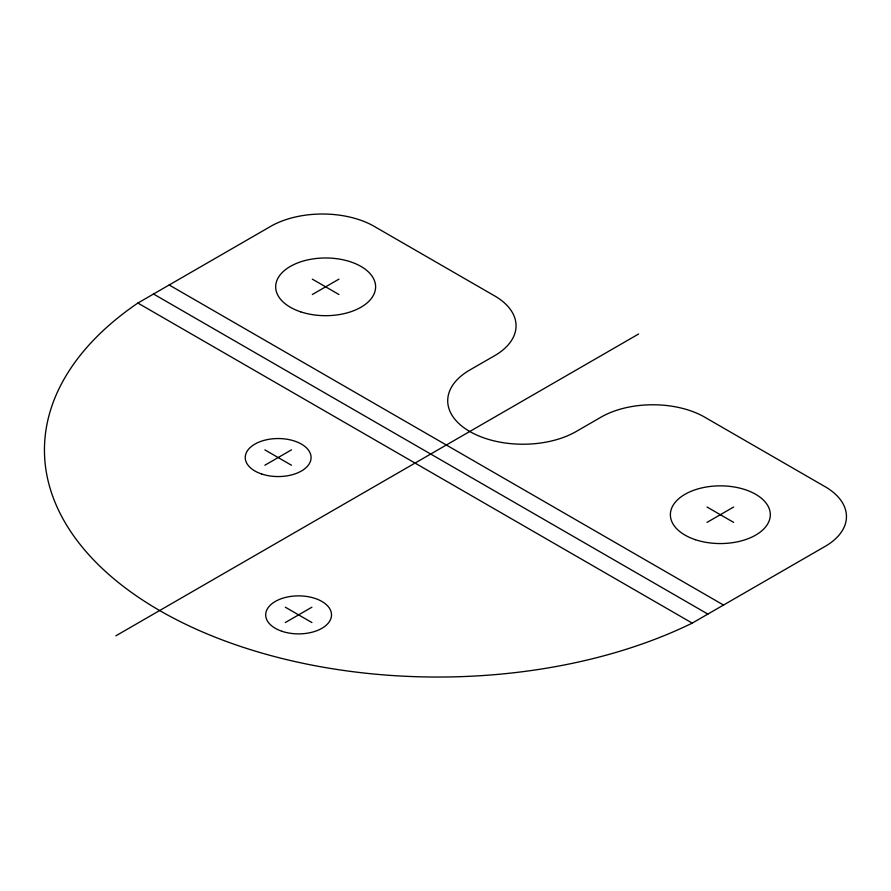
<?xml version="1.0" encoding="UTF-8"?>
<svg xmlns="http://www.w3.org/2000/svg" width="891" height="891" viewBox="0 0 891 891"><rect width="100%" height="100%" fill="white"/><g stroke="black" fill="none" stroke-linecap="round" stroke-linejoin="round"><path stroke-width="1.34" d="M137.871 303.051L269.216 227.216A73.374 42.356 0 0 1 375.668 227.216L493.18 295.066A73.374 42.356 0 0 1 493.18 356.523L469.757 370.032A75.267 43.459 0 0 0 469.757 431.489A75.267 43.459 0 0 0 576.21 431.489L599.621 417.968A73.374 42.356 0 0 1 706.073 417.968L823.585 485.818A73.374 42.356 0 0 1 823.585 547.274L692.229 623.11A393.31 227.071 0 0 1 159.645 610.535A393.31 227.071 0 0 1 137.871 303.051L692.229 623.11M312.329 294.509L338.948 279.15M264.861 465.236L291.468 449.866M115.841 635.829L638.635 333.991M285.298 622.553L311.906 607.194M707.031 522.382L733.638 507.024M312.329 279.15L338.948 294.509M707.031 507.024L733.638 522.382M169.167 284.986L723.525 605.045M153.519 294.019L707.877 614.077M264.861 449.866L291.468 465.236M285.298 607.194L311.906 622.553M300.646 311.817A49.974 28.857 0 0 0 375.612 286.824A49.974 28.857 0 0 0 300.646 261.843A49.974 28.857 0 0 0 300.646 311.817M695.348 539.69A49.974 28.857 0 0 0 770.314 514.697A49.974 28.857 0 0 0 695.348 489.716A49.974 28.857 0 0 0 695.348 539.69M261.698 474.012A32.922 19.012 0 0 0 311.082 457.551A32.922 19.012 0 0 0 261.698 441.09A32.922 19.012 0 0 0 261.698 474.012M282.135 631.34A32.922 19.012 0 0 0 331.519 614.879A32.922 19.012 0 0 0 282.135 598.418A32.922 19.012 0 0 0 282.135 631.34"/></g></svg>
